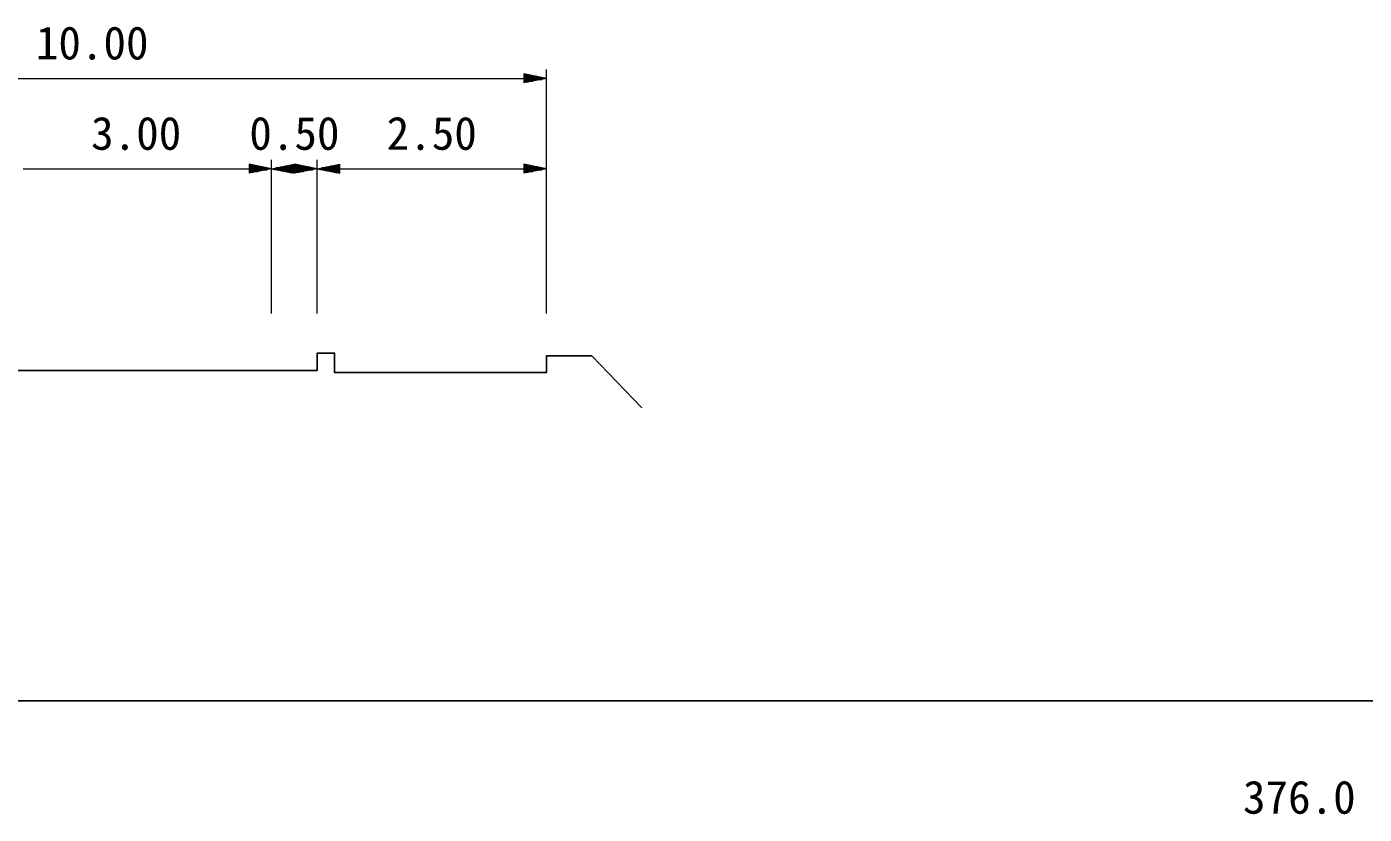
# Model space of a CAD drawing. Units: millimetres, scale not verified. Extents: x 40000 to 680000, y 20000 to 380000.
# Drawn here: x 373598 to 447592, y 198715 to 242292 of the extents above; entities that cross this region are included whole.
import ezdxf
from ezdxf.enums import TextEntityAlignment as Align

# ---------------------------------------------------------------- set-up
doc = ezdxf.new("R2010")
doc.units = ezdxf.units.MM
doc.header["$LTSCALE"] = 1000
for name, color, linetype, lineweight in [('M-BGD', 7, 'Continuous', 25), ('M-STR-HTXT', 7, 'Continuous', 13), ('M-TTL-BAND', 7, 'Continuous', 25)]:
    doc.layers.add(name, color=color, linetype=linetype, lineweight=lineweight)
doc.styles.add('ＭＳ ゴシック', font='')
doc.styles.get('ＭＳ ゴシック').set_extended_font_data('MS Gothic')

msp = doc.modelspace()

# ---------------------------------------------------------------- linework, layer by layer
at = {"layer": 'M-BGD'}
msp.add_lwpolyline([(347266, 221342), (349911, 224432), (352095, 224432), (352095, 223278), (372230, 223278), (389666, 223278), (389666, 224237), (390625, 224237), (390625, 223153), (402344, 223153), (402344, 224077), (404865, 224077), (407635, 221200)], dxfattribs=at)
at = {"layer": 'M-STR-HTXT'}
for p, q in [((402344, 226432), (402344, 239932)), ((372159, 239432), (387145, 239432)), ((387145, 239432), (389666, 239432)), ((389666, 239432), (401094, 239432)), ((402344, 239432), (401094, 239682)), ((401094, 239682), (401094, 239182)), ((401344, 239632), (401094, 239632)), ((401094, 239582), (401594, 239582)), ((401844, 239532), (401094, 239532)), ((401094, 239482), (402094, 239482)), ((402344, 239432), (401094, 239182)), ((402344, 239432), (401094, 239432)), ((401094, 239382), (402094, 239382)), ((401844, 239332), (401094, 239332)), ((401094, 239282), (401594, 239282)), ((401344, 239232), (401094, 239232)), ((387145, 234432), (385895, 234682)), ((385895, 234682), (385895, 234182)), ((386145, 234632), (385895, 234632)), ((385895, 234582), (386395, 234582)), ((387145, 226432), (387145, 234932)), ((387145, 234432), (388395, 234682)), ((388395, 234582), (387895, 234582)), ((388145, 234632), (388395, 234632)), ((388395, 234182), (388395, 234682)), ((389666, 234432), (388416, 234682)), ((388416, 234682), (388416, 234182)), ((388666, 234632), (388416, 234632)), ((388416, 234582), (388916, 234582)), ((389666, 226432), (389666, 234932)), ((389666, 234432), (390916, 234682)), ((390916, 234582), (390416, 234582)), ((390666, 234632), (390916, 234632)), ((390916, 234182), (390916, 234682)), ((402344, 234432), (401094, 234682)), ((401094, 234682), (401094, 234182)), ((401344, 234632), (401094, 234632)), ((401094, 234582), (401594, 234582)), ((373409, 234432), (385895, 234432)), ((386645, 234532), (385895, 234532)), ((385895, 234482), (386895, 234482)), ((387145, 234432), (385895, 234182)), ((387145, 234432), (385895, 234432)), ((385895, 234382), (386895, 234382)), ((386645, 234332), (385895, 234332)), ((385895, 234282), (386395, 234282)), ((386145, 234232), (385895, 234232)), ((387145, 234432), (388395, 234182)), ((387145, 234432), (388395, 234432)), ((388395, 234482), (387395, 234482)), ((388395, 234382), (387395, 234382)), ((387645, 234532), (388395, 234532)), ((387645, 234332), (388395, 234332)), ((388395, 234282), (387895, 234282)), ((388145, 234232), (388395, 234232)), ((388395, 234432), (388416, 234432)), ((389166, 234532), (388416, 234532)), ((388416, 234482), (389416, 234482)), ((389666, 234432), (388416, 234182)), ((389666, 234432), (388416, 234432)), ((388416, 234382), (389416, 234382)), ((389166, 234332), (388416, 234332)), ((388416, 234282), (388916, 234282)), ((388666, 234232), (388416, 234232)), ((389666, 234432), (390916, 234182)), ((389666, 234432), (390916, 234432)), ((390916, 234482), (389916, 234482)), ((390916, 234382), (389916, 234382)), ((390166, 234532), (390916, 234532)), ((390166, 234332), (390916, 234332)), ((390916, 234282), (390416, 234282)), ((390666, 234232), (390916, 234232)), ((390916, 234432), (401094, 234432)), ((401844, 234532), (401094, 234532)), ((401094, 234482), (402094, 234482)), ((402344, 234432), (401094, 234182)), ((402344, 234432), (401094, 234432)), ((401094, 234382), (402094, 234382)), ((401844, 234332), (401094, 234332)), ((401094, 234282), (401594, 234282)), ((401344, 234232), (401094, 234232))]:
    msp.add_line(p, q, dxfattribs=at)
at = {"layer": 'M-TTL-BAND'}
msp.add_line((40000, 205000), (579000, 205000), dxfattribs=at)

# ---------------------------------------------------------------- texts
at = {"layer": 'M-STR-HTXT', "style": 'ＭＳ ゴシック'}
for s, p in [('10.00', (377219, 239932)), ('3.00', (379652, 234932)), ('0.50', (388406, 234932)), ('2.50', (396005, 234932))]:
    msp.add_text(s, height=1833, dxfattribs=at).set_placement(p, align=Align.BOTTOM_CENTER)
at = {"layer": 'M-TTL-BAND', "style": 'ＭＳ ゴシック'}
msp.add_text('376.0', height=1833, dxfattribs=at).set_placement((444000, 198195), align=Align.BOTTOM_CENTER)

doc.saveas('drawing.dxf')
